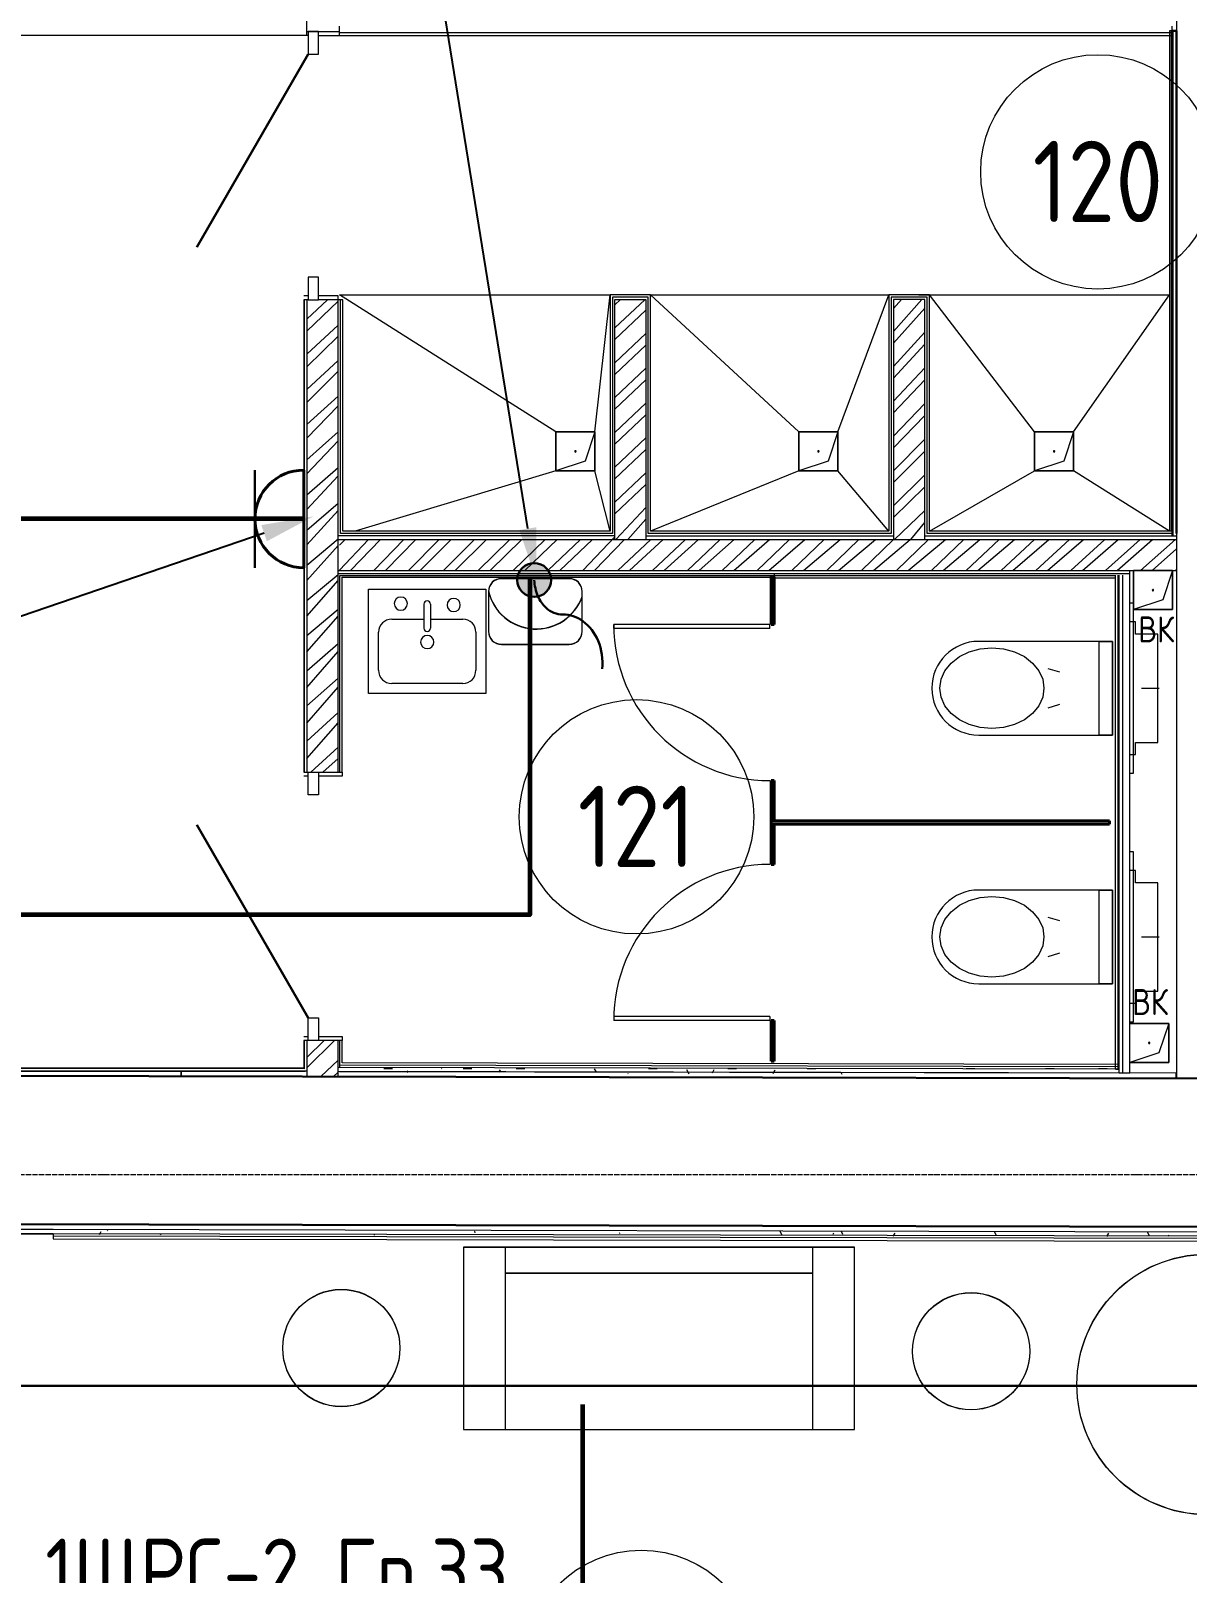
# Model space of a CAD drawing. Header units: millimetres. Extents: x -32 to 417638015, y -35 to 175284279.
# Drawn here: x 416284679 to 416289118, y 175243113 to 175249037 of the extents above; entities that cross this region are included whole.
import ezdxf
from ezdxf import colors
from ezdxf.entities.mleader import LeaderData, LeaderLine
from ezdxf.enums import TextEntityAlignment as Align
from ezdxf.math import Vec2, Vec3

# ---------------------------------------------------------------- set-up
doc = ezdxf.new("R2010")
doc.units = ezdxf.units.MM
doc.linetypes.add('ADSK_Линия сетки', pattern=[25, 20, -2.5, 0, -2.5])
for name, color, linetype, lineweight in [('_ЭМ_гофра', 5, 'Continuous', 60), ('_ЭМ_ТХобщее_слой', 7, 'Continuous', 30), ('Аннотация', 7, 'Continuous', 18), ('Двери', 7, 'Continuous', 9), ('Двери открывание', 7, 'Continuous', 9), ('Обобщенные модели', 7, 'Continuous', 18), ('Оси', 253, 'Continuous', 9), ('Перекрытие', 7, 'Continuous', 18), ('Сантехника', 7, 'Continuous', 18), ('Стены внутренние', 7, 'Continuous', 18), ('Стены несущие', 7, 'Continuous', 30), ('Стены отделка', 7, 'Continuous', 30), ('Стены перегородки', 7, 'Continuous', 30), ('Стены штриховка', 7, 'Continuous', 9), ('ТХ', 5, 'Continuous', 0), ('ШТРИХОВКА', 252, 'Continuous', 15), ('ЭМ_Лоток 1_2', 162, 'Continuous', 30), ('ЭОМ_Кабельный вывод', 1, 'Continuous', 35), ('ЭОМ_Розетки комп', 1, 'Continuous', 30)]:
    doc.layers.add(name, color=color, linetype=linetype, lineweight=lineweight)
doc.layers.add('_ЭМ_Надписи', color=7, linetype='Continuous')
doc.layers.add('ЭОМ_Лотки рабочие', color=5, linetype='Continuous')
doc.layers.add('Линии', color=7, linetype='Continuous', lineweight=9, true_color=0x00a600)
doc.styles.add('GOST Common', font='GOST_Common.ttf', dxfattribs={"width": 0.9, "height": 349.9999999999996})
doc.styles.add('GOST Common_5', font='GOST_Common.ttf', dxfattribs={"width": 0.9, "height": 200})
doc.styles.add('ЭОМ', font='isocpeur.ttf', dxfattribs={"width": 0.85, "height": 250})
doc.linetypes.add('Cable in the tray', pattern='A,5,[130,ltypeshp.shx,S=1,R=0,X=0,Y=0],1.5,[130,ltypeshp.shx,S=1.5,R=90,X=0,Y=-1],1,[130,ltypeshp.shx,S=1,R=0,X=0.5,Y=0],5', length=12.5)
pattern_1 = [(0, (557.2005734382547, 188.9018102923583), (406.4, 101.6), [33.528, -271.272, 33.528, -271.272, -1625.6]), (0, (557.2005734382547, 188.9018102923583), (406.4, 101.6), [-609.6, 33.528, -576.072, 33.528, -271.272, -711.2]), (0, (557.2005734382547, 188.9018102923583), (406.4, 101.6), [-1524, 33.528, -169.672, 33.528, -474.472]), (120, (709.6005734382488, 239.7018102923575), (-291.1881810244989, 301.1527240979959), [33.52799999999996, -271.2719999999997, 33.52799999999996, -271.2719999999997, -1625.599999999999]), (120, (709.6005734382488, 239.7018102923575), (-291.1881810244989, 301.1527240979959), [-609.5999999999995, 33.52799999999996, -576.0719999999994, 33.52799999999996, -271.2719999999997, -711.1999999999995]), (120, (709.6005734382488, 239.7018102923575), (-291.1881810244989, 301.1527240979959), [-1523.999999999999, 33.52799999999996, -169.6719999999999, 33.52799999999996, -474.4719999999997]), (240, (760.4005734382372, 442.9018102923583), (-115.2118189755009, -402.7527240979958), [33.528, -271.272, 33.528, -271.272, -1625.6]), (240, (760.4005734382372, 442.9018102923583), (-115.2118189755009, -402.7527240979958), [-609.6, 33.528, -576.072, 33.528, -271.272, -711.2]), (240, (760.4005734382372, 442.9018102923583), (-115.2118189755009, -402.7527240979958), [-1524, 33.528, -169.672, 33.528, -474.472])]

# ---------------------------------------------------------------- blocks, each defined once
blk = doc.blocks.new('ТХ 1 этаж.')
at = {"layer": 'ТХ', "color": 252, "true_color": 0x939598}
for p, q in [((29159.2843605224, 10599.2617628398), (29159.2843605224, 11299.2617628398)), ((30339.2843605224, 10599.2617628398), (30339.2843605224, 11299.2617628398)), ((30339.2843605224, 11199.2617628398), (29159.2843605224, 11199.2617628398))]:
    blk.add_line(p, q, dxfattribs=at)
blk.add_lwpolyline([(29144.55734059808, 13614.61346490047), (29404.35260484216, 13614.61346490047, 0.414213562373095), (29454.35260484216, 13664.61346490047), (29454.35260484216, 13817.47337085864, 0.414213562373095), (29404.35260484216, 13867.47337082884), (29144.55734059808, 13867.47337082884, 0.414213562373095), (29094.55734059808, 13817.47337082884), (29094.55734059808, 13664.61346490047, 0.414213562373095)], format="xyb", close=True, dxfattribs=at)
blk.add_lwpolyline([(30499.2843605224, 11299.2617628398), (28999.2843605224, 11299.2617628398), (28999.2843605224, 10599.2617628398), (30499.2843605224, 10599.2617628398)], close=True, dxfattribs=at)
for centre, radius in [((31853.49351266486, 10772.21904400102), 500), ((28529.57518970265, 10912.01350207883), 225), ((30947.40263072142, 10899.90038388845), 225)]:
    blk.add_circle(centre, radius, dxfattribs=at)
blk.add_arc((29277.62183777092, 13861.27735979221), 187.6203580277616, 192.6521869708646, 340.3832653620196, dxfattribs=at)
blk = doc.blocks.new('1 этаж')
at = {"layer": 'Стены внутренние', "lineweight": 9}
h = blk.add_hatch(dxfattribs=at)
h.set_pattern_fill('FP_12', color=8, style=0, pattern_type=2)
h.set_pattern_definition(pattern_1)
h.paths.add_polyline_path([(24659.83290872868, 13523.46119077766), (24659.86342098197, 13538.46115974083), (21665.79438676944, 13544.55174844918), (21665.76387356609, 13529.55177948636), (24644.70057343828, 13523.49197324438)])
h = blk.add_hatch(dxfattribs=at)
h.set_pattern_fill('FP_12', color=8, style=0, pattern_type=2)
h.set_pattern_definition(pattern_1)
h.paths.add_polyline_path([(20566.89424270976, 12906.78578933648), (20566.91255063267, 12906.78578933802), (20566.91255063267, 12921.78575830131), (19066.94616735957, 12924.83707878048), (19066.94616735957, 12909.83710981564), (20209.61010222751, 12907.51262035882)])
h = blk.add_hatch(dxfattribs=at)
h.set_pattern_fill('FP_12', color=8, style=0, pattern_type=2)
h.set_pattern_definition(pattern_1)
h.paths.add_polyline_path([(29407.19086006397, 12888.80273730306), (29407.22137326872, 12903.80270626779), (23576.44482583407, 12915.66377606474), (20566.93061039184, 12915.66377606474), (20566.91255063267, 12906.78578933802), (28654.29790647098, 12890.33428559669)])
h.paths.add_polyline_path([(20566.93061039184, 12915.66377606474), (23575.44482790958, 12915.66581027838), (20566.94306419764, 12921.78575830131)])
at = {"layer": 'Стены штриховка'}
h = blk.add_hatch(dxfattribs=at)
h.set_pattern_fill('ANSI32', color=8, scale=10)
h.set_pattern_definition([(45, (-31496.66335460375, 188.9018102923583), (-67.35192090801866, 67.35192090801866), []), (45, (-31451.76205460375, 188.9018102923583), (-67.35192090801866, 67.35192090801866), [])])
h.paths.add_polyline_path([(22842.70057343825, 16494.40627970012), (22722.70057343828, 16494.40627970012), (22722.70057343828, 15572.85273153363), (22842.70057343825, 15572.85273153363)])
h.paths.add_polyline_path([(23912.70057343825, 16494.40627970012), (23792.70057343831, 16494.40627970012), (23792.70057343831, 15572.85273153363), (23832.70057343828, 15572.85273153363), (23912.70057343825, 15572.85273153363)])
h.paths.add_polyline_path([(21660.90593338432, 16493.35273153364), (21540.90593338432, 16493.35273153365), (21540.90593338432, 14678.35273153365), (21585.90593338429, 14678.35273153364), (21660.90593338432, 14678.35273153365), (21660.90593338432, 15435.85273153364)])
h.paths.add_polyline_path([(21660.90593338432, 13648.35273153364), (21540.90593338432, 13648.35273153364), (21540.90593338432, 13509.805726358), (21660.90593338432, 13509.56162021467)])
h.paths.add_polyline_path([(24879.70057343823, 15572.85273153363), (23832.70057343828, 15572.85273153363), (22782.70057343825, 15572.85273153363), (21665.90593338432, 15572.85273153363), (21665.90593338432, 15452.85273153366), (24879.70057343823, 15452.85273153359)])
h.paths.add_polyline_path([(28207.20057343828, 15572.85273153363), (27089.70057343825, 15572.85273153363), (26039.70057343825, 15572.85273153363), (24999.70057343825, 15572.85273153363), (24999.70057343825, 15452.85273153359), (28207.20057343831, 15452.85273153366)])
h.paths.add_polyline_path([(26119.70057343823, 16494.40627970012), (25999.70057343825, 16494.40627970012), (25999.70057343825, 15572.85273153363), (26039.70057343825, 15572.85273153363), (26119.70057343823, 15572.85273153363)])
h.paths.add_polyline_path([(27169.70057343825, 16494.40627970012), (27049.70057343825, 16494.40627970012), (27049.70057343825, 15572.85273153363), (27089.70057343825, 15572.85273153363), (27169.70057343825, 15572.85273153363)])
h.paths.add_polyline_path([(28207.20057343828, 15572.85273153363), (28207.20057343831, 15448.85273153366), (28207.20057343828, 14824.2565827745), (28327.20057343825, 14824.2565827745), (28327.20057343825, 16493.35273153357), (28326.30227496097, 16512.40627970025), (28282.20057343828, 16512.40627970025), (28207.20057343828, 16512.40627970024)])
h.paths.add_polyline_path([(28207.20057343828, 13496.24503073376), (28327.20057343825, 13496.00092459043), (28327.20057343825, 13794.25658277453), (28282.20057343828, 13794.25658277453), (28207.20057343828, 13794.25658277456)])
at = {"layer": 'Двери', "color": 8}
for p, q in [((21585.90593338429, 17523.35273153361), (21545.90593338429, 17523.35273153361)), ((21545.90593338429, 17523.35273153361), (21545.90593338428, 17436.35273153361)), ((21585.90593338428, 17436.35273153361), (21585.90593338429, 17523.35273153361)), ((21545.90593338428, 17436.35273153361), (21585.90593338428, 17436.35273153361)), ((21585.90593338427, 16580.35273153361), (21545.90593338428, 16580.35273153361)), ((21545.90593338428, 16580.35273153361), (21545.90593338428, 16493.35273153361)), ((21585.90593338427, 16493.35273153361), (21585.90593338427, 16580.35273153361)), ((21545.90593338428, 16493.35273153361), (21585.90593338427, 16493.35273153361)), ((22718.70996472607, 15230.35273153325), (22718.70996472609, 15246.35273153325)), ((23318.70996472609, 15246.352731533), (22718.70996472609, 15246.35273153325)), ((23318.70996472607, 15230.352731533), (22718.70996472607, 15230.35273153325)), ((23318.70996472607, 15230.352731533), (23318.70996472609, 15246.352731533)), ((21545.90593338428, 14591.35273153364), (21545.90593338429, 14678.35273153364)), ((21545.90593338429, 14678.35273153364), (21585.90593338428, 14678.35273153364)), ((21585.90593338428, 14678.35273153364), (21585.90593338428, 14591.35273153364)), ((21585.90593338428, 14591.35273153364), (21545.90593338428, 14591.35273153364)), ((21545.90593338428, 13648.35273153364), (21545.90593338428, 13735.35273153364)), ((21545.90593338428, 13735.35273153364), (21585.90593338428, 13735.35273153364)), ((21585.90593338428, 13735.35273153364), (21585.90593338428, 13648.35273153364)), ((22718.70057343789, 13740.35273153325), (22718.70057343788, 13724.35273153325)), ((23318.70057343789, 13740.352731533), (22718.70057343789, 13740.35273153325)), ((23318.70057343788, 13724.352731533), (22718.70057343788, 13724.35273153325)), ((23318.70057343789, 13740.352731533), (23318.70057343788, 13724.352731533)), ((21585.90593338428, 13648.35273153364), (21545.90593338428, 13648.35273153364))]:
    blk.add_line(p, q, dxfattribs=at)
at = {"layer": 'Двери', "color": 8, "lineweight": 30}
for p, q in [((21545.90593338428, 17436.35273153361), (21117.90593338428, 16695.03498589413)), ((21545.90593338428, 13735.35273153364), (21117.90593338428, 14476.67047717312))]:
    blk.add_line(p, q, dxfattribs=at)
at = {"layer": 'Двери открывание', "color": 8}
for centre, radius, start, end in [((23318.70996472609, 15246.352731533), 599.9999999999994, 180, 270), ((23318.70057343788, 13724.352731533), 600.0000000000005, 90, 180)]:
    blk.add_arc(centre, radius, start, end, dxfattribs=at)
at = {"layer": 'Линии', "color": 8}
for centre in [(24577.68739970727, 16984.27709422156), (22806.44961397862, 14507.2382456176), (22824.7379665575, 11240.34183783201)]:
    blk.add_circle(centre, 450.0000000000006, dxfattribs=at)
at = {"layer": 'Обобщенные модели', "color": 8}
for p, q in [((22496.85443124681, 15835.85273153363), (22496.85443124681, 15985.85273153363)), ((22496.85443124681, 15985.85273153363), (22646.85443124681, 15985.85273153363)), ((22646.85443124681, 15985.85273153363), (22496.85443124681, 15985.85273153363)), ((22496.85443124681, 15985.85273153363), (22496.85443124681, 15835.85273153363)), ((22646.85443124681, 15985.85273153363), (22609.35443124682, 15873.35273153363)), ((22646.85443124681, 15985.85273153363), (22646.85443124681, 15835.85273153363)), ((22646.85443124681, 15835.85273153363), (22646.85443124681, 15985.85273153363)), ((23429.70057343825, 15835.85273153363), (23429.70057343825, 15985.85273153363)), ((23429.70057343825, 15985.85273153363), (23579.70057343825, 15985.85273153363)), ((23579.70057343825, 15985.85273153363), (23429.70057343825, 15985.85273153363)), ((23429.70057343825, 15985.85273153363), (23429.70057343825, 15835.85273153363)), ((23579.70057343825, 15985.85273153363), (23542.20057343826, 15873.35273153363)), ((23579.70057343825, 15985.85273153363), (23579.70057343825, 15835.85273153363)), ((23579.70057343825, 15835.85273153363), (23579.70057343825, 15985.85273153363)), ((24334.47750234255, 15835.85273153362), (24334.47750234255, 15985.85273153362)), ((24334.47750234255, 15985.85273153362), (24484.47750234255, 15985.85273153362)), ((24484.47750234255, 15985.85273153362), (24334.47750234255, 15985.85273153362)), ((24334.47750234255, 15985.85273153362), (24334.47750234255, 15835.85273153362)), ((24484.47750234255, 15985.85273153362), (24446.97750234255, 15873.35273153362)), ((24484.47750234255, 15985.85273153362), (24484.47750234255, 15835.85273153362)), ((24484.47750234255, 15835.85273153362), (24484.47750234255, 15985.85273153362)), ((22609.35443124682, 15873.35273153363), (22496.85443124681, 15835.85273153363)), ((22646.85443124681, 15835.85273153363), (22496.85443124681, 15835.85273153363)), ((22496.85443124681, 15835.85273153363), (22646.85443124681, 15835.85273153363)), ((23542.20057343826, 15873.35273153363), (23429.70057343825, 15835.85273153363)), ((23579.70057343825, 15835.85273153363), (23429.70057343825, 15835.85273153363)), ((23429.70057343825, 15835.85273153363), (23579.70057343825, 15835.85273153363)), ((24446.97750234255, 15873.35273153362), (24334.47750234255, 15835.85273153362)), ((24484.47750234255, 15835.85273153362), (24334.47750234255, 15835.85273153362)), ((24334.47750234255, 15835.85273153362), (24484.47750234255, 15835.85273153362)), ((24714.12021345744, 15302.85273153359), (24714.12021345744, 15452.85273153359)), ((24714.12021345744, 15452.85273153359), (24864.12021345744, 15452.85273153359)), ((24864.12021345744, 15452.85273153359), (24714.12021345744, 15452.85273153359)), ((24714.12021345744, 15452.85273153359), (24714.12021345744, 15302.85273153359)), ((24864.12021345744, 15452.85273153359), (24826.62021345745, 15340.35273153359)), ((24864.12021345744, 15452.85273153359), (24864.12021345744, 15302.85273153359)), ((24864.12021345744, 15302.85273153359), (24864.12021345744, 15452.85273153359)), ((24826.62021345745, 15340.35273153359), (24714.12021345744, 15302.85273153359)), ((24864.12021345744, 15302.85273153359), (24714.12021345744, 15302.85273153359)), ((24714.12021345744, 15302.85273153359), (24864.12021345744, 15302.85273153359)), ((24699.70057343825, 13713.90181029185), (24849.70057343825, 13713.90181029185)), ((24849.70057343825, 13713.90181029185), (24699.70057343825, 13713.90181029185)), ((24849.70057343825, 13713.90181029185), (24812.20057343826, 13601.40181029185)), ((24849.70057343825, 13713.90181029185), (24849.70057343825, 13563.90181029185)), ((24849.70057343825, 13563.90181029185), (24849.70057343825, 13713.90181029185)), ((24812.20057343826, 13601.40181029185), (24699.70057343825, 13563.90181029185)), ((24849.70057343825, 13563.90181029185), (24699.70057343825, 13563.90181029185)), ((24699.70057343825, 13563.90181029185), (24849.70057343825, 13563.90181029185))]:
    blk.add_line(p, q, dxfattribs=at)
at = {"layer": 'Обобщенные модели', "color": 8, "lineweight": 40}
for p, q in [((23322.70996472609, 15246.35273153302), (23334.70996472608, 15246.35273153302)), ((23322.70996472583, 14646.35273153302), (23322.70996472577, 14491.352731533)), ((23334.70996472583, 14646.35273153301), (23322.70996472583, 14646.35273153302)), ((23334.70996472577, 14491.352731533), (23334.70996472583, 14646.35273153301)), ((23322.70057343819, 14479.35273153297), (23322.70057343813, 14324.35273153302)), ((23334.70057343819, 14479.35273153296), (23322.70057343819, 14479.35273153297)), ((23322.70996472577, 14491.352731533), (23334.70996472577, 14491.352731533)), ((24622.70996472575, 14491.352731533), (23322.70996472577, 14491.352731533)), ((23322.70996472577, 14491.352731533), (23322.70996472577, 14479.352731533)), ((23322.70996472577, 14479.352731533), (24622.70996472575, 14479.352731533)), ((23334.70057343812, 14324.35273153302), (23334.70057343819, 14479.35273153296)), ((24622.70996472575, 14479.352731533), (24622.70996472575, 14491.352731533)), ((23322.70057343813, 14324.35273153302), (23334.70057343812, 14324.35273153302)), ((23322.70057343788, 13724.35273153302), (23322.70057343782, 13569.352731533)), ((23334.70057343788, 13724.35273153301), (23322.70057343788, 13724.35273153302)), ((23334.70057343782, 13569.352731533), (23334.70057343788, 13724.35273153301)), ((23322.70057343782, 13569.352731533), (23334.70057343782, 13569.352731533))]:
    blk.add_line(p, q, dxfattribs=at)
blk.add_lwpolyline([(23334.70996472608, 15246.35273153302), (23334.70996472614, 15427.85273153365), (23322.70996472614, 15427.85273153365), (23322.70996472609, 15246.35273153302)], dxfattribs=at)
at = {"layer": 'Обобщенные модели', "color": 8}
for centre, radius, start, end in [((22571.85443124681, 15910.85273153363), 2.500000000000002, 0, 180), ((22571.85443124681, 15910.85273153363), 2.499999999999998, 120.0000000000103, 180), ((22571.85443124681, 15910.85273153363), 2.500000000000002, 180, 0), ((22571.85443124681, 15910.85273153363), 2.499999999999999, 239.9999999999897, 344.9999999999786), ((22571.85443124681, 15910.85273153363), 2.500000000000002, 15.00000000002143, 90), ((23504.70057343825, 15910.85273153363), 2.500000000000002, 0, 180), ((23504.70057343825, 15910.85273153363), 2.499999999999998, 120.0000000000103, 180), ((23504.70057343825, 15910.85273153363), 2.500000000000002, 180, 0), ((23504.70057343825, 15910.85273153363), 2.499999999999999, 239.9999999999897, 344.9999999999786), ((23504.70057343825, 15910.85273153363), 2.500000000000002, 15.00000000002143, 90), ((24409.47750234255, 15910.85273153362), 2.500000000000002, 0, 180), ((24409.47750234255, 15910.85273153362), 2.499999999999998, 120.0000000000103, 180), ((24409.47750234255, 15910.85273153362), 2.500000000000002, 180, 0), ((24409.47750234255, 15910.85273153362), 2.499999999999999, 239.9999999999897, 344.9999999999786), ((24409.47750234255, 15910.85273153362), 2.500000000000002, 15.00000000002143, 90), ((24789.12021345744, 15377.85273153359), 2.500000000000002, 0, 180), ((24789.12021345744, 15377.85273153359), 2.499999999999998, 120.0000000000103, 180), ((24789.12021345744, 15377.85273153359), 2.500000000000002, 180, 0), ((24789.12021345744, 15377.85273153359), 2.499999999999999, 239.9999999999897, 344.9999999999786), ((24789.12021345744, 15377.85273153359), 2.500000000000002, 15.00000000002143, 90), ((24774.70057343825, 13638.90181029185), 2.500000000000002, 0, 180), ((24774.70057343825, 13638.90181029185), 2.499999999999998, 120.0000000000103, 180), ((24774.70057343825, 13638.90181029185), 2.500000000000002, 180, 0), ((24774.70057343825, 13638.90181029185), 2.499999999999999, 239.9999999999897, 344.9999999999786), ((24774.70057343825, 13638.90181029185), 2.500000000000002, 15.00000000002143, 90)]:
    blk.add_arc(centre, radius, start, end, dxfattribs=at)
at = {"layer": 'Оси', "color": 8, "linetype": 'ADSK_Линия сетки'}
blk.add_line((-9557.527964694405, 13133.90181029196), (56672.20057343819, 13133.90181029175), dxfattribs=at)
at = {"layer": 'Перекрытие', "color": 8}
for p, q in [((21545.90593338426, 17508.35273153361), (16897.90934861492, 17508.35273153356)), ((21585.90593338426, 17508.35273153361), (21669.90593338432, 17508.35273153361)), ((21545.90593338426, 16508.35273153361), (21528.90593338432, 16508.35273153361)), ((21660.90593338429, 16508.35273153361), (21585.90593338426, 16508.35273153361)), ((21660.90593338429, 16493.35273153364), (21660.90593338429, 16508.35273153361)), ((22496.85443124681, 15985.85273153363), (21665.90593338429, 16512.40627970015)), ((21665.90593338429, 16512.40627970015), (22704.70057343825, 16512.40627970015)), ((22646.85443124681, 15985.85273153363), (22704.70057343825, 16512.40627970015)), ((23429.70057343825, 15985.85273153363), (22860.70057343828, 16512.40627970015)), ((22860.70057343828, 16512.40627970015), (23774.70057343825, 16512.40627970015)), ((23579.70057343825, 15985.85273153363), (23774.70057343825, 16512.40627970015)), ((23890.70057343823, 16512.40627970015), (24852.70057343825, 16512.40627970015)), ((24334.47750234255, 15985.85273153362), (23930.70057343823, 16512.40627970015)), ((24484.47750234255, 15985.85273153362), (24852.70057343825, 16512.40627970015)), ((22496.85443124681, 15835.85273153362), (21725.73422523035, 15603.85273153361)), ((22704.70057343825, 15603.85273153361), (22646.85443124681, 15835.85273153362)), ((23429.70057343825, 15835.85273153362), (22860.70057343831, 15603.85273153361)), ((23774.73180228792, 15603.85273153361), (23579.70057343825, 15835.85273153362)), ((23930.70057343823, 15603.85273153361), (24334.47750234255, 15835.85273153362)), ((24852.70057343825, 15603.85273153361), (24484.47750234255, 15835.85273153362)), ((21545.90593338426, 14663.35273153364), (21528.90593338432, 14663.35273153364)), ((21675.90593338432, 14663.35273153364), (21585.90593338426, 14663.35273153364)), ((21675.90593338432, 14678.35273153365), (21675.90593338432, 14663.35273153364)), ((21528.90593338432, 13663.35273153364), (21545.90593338426, 13663.35273153364)), ((21585.90593338426, 13663.35273153364), (21675.90593338429, 13663.35273153364)), ((21675.90593338429, 13663.35273153364), (21675.90593338429, 13648.35273153364))]:
    blk.add_line(p, q, dxfattribs=at)
at = {"layer": 'Сантехника', "color": 8}
for p, q in [((21777.97667636256, 14980.95385188219), (21777.97667636256, 15380.95385188219)), ((21777.97667636256, 15380.95385188219), (22227.97667636256, 15380.95385188219)), ((21777.97667636256, 14980.9538518822), (21777.97667636256, 15380.95385188219)), ((21777.97667636256, 15380.95385188219), (22227.97667636256, 15380.95385188219)), ((22227.97667636256, 15380.95385188219), (22227.97667636256, 14980.95385188219)), ((22227.97667636256, 15380.95385188219), (22227.97667636256, 14980.9538518822)), ((21990.27667636256, 15323.80385188218), (21990.27667636256, 15231.75385188219)), ((22015.67667636256, 15323.80385188218), (22015.67667636256, 15231.75385188219)), ((24699.70057343827, 15328.66089811146), (24713.20057343825, 15328.66089811146)), ((24713.20057343825, 15328.66089811146), (24713.20057343825, 14673.66089811145)), ((21866.87667636257, 15266.65385188219), (21990.27667636256, 15266.65385188218)), ((22015.67667636256, 15266.65385188218), (22139.07667636257, 15266.65385188218)), ((24722.20057343823, 15256.16089811147), (24699.70057343827, 15256.16089811147)), ((24722.20057343823, 15209.16089811147), (24722.20057343823, 15256.16089811147)), ((21816.07667636256, 15069.85385188219), (21816.07667636256, 15215.85385188218)), ((22189.87667636256, 15215.85385188219), (22189.87667636256, 15069.85385188219)), ((24633.20057343825, 15181.16100088864), (24120.12380305139, 15181.16100088864)), ((24583.20057343825, 14821.16079522982), (24583.20057343824, 15181.16100099312)), ((24583.20057343824, 15181.16100099312), (24633.20057343824, 15181.16100099312)), ((24633.20057343825, 14821.1607953343), (24633.20057343825, 15181.16100088864)), ((24633.20057343824, 15181.16100099312), (24633.20057343825, 14821.16079522982)), ((24807.20057343825, 15209.16089811147), (24722.20057343823, 15209.16089811147)), ((24807.20057343825, 14793.16089821595), (24807.20057343825, 15209.16089811147)), ((24634.20057343827, 15101.16089811148), (24633.20057343827, 15101.16089811148)), ((24633.20057343827, 15081.16089811148), (24634.20057343827, 15081.16089811148)), ((24634.20057343827, 15056.16089811148), (24633.20057343827, 15056.16089811148)), ((24634.20057343824, 15081.16089811147), (24634.20057343824, 15101.16089811147)), ((24634.20057343824, 15081.16089811147), (24634.20057343824, 15101.16089811147)), ((24634.20057343825, 14946.16089811147), (24634.20057343825, 15056.16089811147)), ((24634.20057343825, 15054.28681855737), (24634.20057343825, 15056.16089811147)), ((22139.07667636256, 15019.05385188219), (21866.87667636256, 15019.05385188219)), ((24745.50057343826, 15001.16089811147), (24813.50057343826, 15001.16089811147)), ((22227.97667636256, 14980.95385188219), (21777.97667636256, 14980.95385188219)), ((22227.97667636256, 14980.9538518822), (21777.97667636256, 14980.9538518822)), ((24633.20057343827, 14946.16089811148), (24634.20057343827, 14946.16089811148)), ((24634.20057343825, 14946.16089811147), (24634.20057343825, 14948.03497766557)), ((24634.20057343827, 14921.16089811148), (24633.20057343827, 14921.16089811148)), ((24633.20057343827, 14901.16089811148), (24634.20057343827, 14901.16089811148)), ((24634.20057343825, 14901.16089811147), (24634.20057343825, 14921.16089811147)), ((24634.20057343825, 14901.16089811147), (24634.20057343825, 14921.16089811147)), ((24120.12380305139, 14821.1607953343), (24633.20057343825, 14821.1607953343)), ((24633.20057343825, 14821.16079522982), (24583.20057343825, 14821.16079522982)), ((24722.20057343824, 14793.16089821595), (24807.20057343825, 14793.16089821595)), ((24722.20057343824, 14746.16089821595), (24722.20057343824, 14793.16089821595)), ((24699.70057343827, 14746.16089821595), (24722.20057343824, 14746.16089821595)), ((24713.20057343825, 14673.66089811145), (24699.70057343827, 14673.66089811145)), ((24699.70057343826, 14373.66089811144), (24713.20057343825, 14373.66089811144)), ((24713.20057343825, 14373.66089811144), (24713.20057343825, 13718.66089811143)), ((24722.20057343823, 14301.16089811145), (24699.70057343826, 14301.16089811145)), ((24722.20057343823, 14254.16089811146), (24722.20057343823, 14301.16089811145)), ((24633.20057343825, 14226.16100088862), (24120.12380305139, 14226.16100088862)), ((24583.20057343825, 13866.1607952298), (24583.20057343824, 14226.1610009931)), ((24583.20057343824, 14226.1610009931), (24633.20057343824, 14226.1610009931)), ((24633.20057343825, 13866.16079533428), (24633.20057343825, 14226.16100088862)), ((24633.20057343824, 14226.1610009931), (24633.20057343825, 13866.1607952298)), ((24807.20057343825, 14254.16089811146), (24722.20057343823, 14254.16089811146)), ((24807.20057343825, 13838.16089821593), (24807.20057343825, 14254.16089811146)), ((24634.20057343828, 14146.16089811146), (24633.20057343828, 14146.16089811146)), ((24633.20057343828, 14126.16089811146), (24634.20057343828, 14126.16089811146)), ((24634.20057343828, 14101.16089811146), (24633.20057343828, 14101.16089811146)), ((24634.20057343824, 14126.16089811145), (24634.20057343824, 14146.16089811145)), ((24634.20057343824, 14126.16089811145), (24634.20057343824, 14146.16089811145)), ((24634.20057343825, 13991.16089811145), (24634.20057343825, 14101.16089811145)), ((24634.20057343825, 14099.28681855735), (24634.20057343825, 14101.16089811145)), ((24745.50057343826, 14046.16089811145), (24813.50057343826, 14046.16089811145)), ((24633.20057343828, 13991.16089811146), (24634.20057343828, 13991.16089811146)), ((24634.20057343825, 13991.16089811145), (24634.20057343825, 13993.03497766555)), ((24634.20057343828, 13966.16089811146), (24633.20057343828, 13966.16089811146)), ((24633.20057343828, 13946.16089811146), (24634.20057343828, 13946.16089811146)), ((24634.20057343825, 13946.16089811145), (24634.20057343825, 13966.16089811145)), ((24634.20057343825, 13946.16089811145), (24634.20057343825, 13966.16089811145)), ((24120.12380305139, 13866.16079533428), (24633.20057343825, 13866.16079533428)), ((24633.20057343825, 13866.1607952298), (24583.20057343825, 13866.1607952298)), ((24722.20057343824, 13838.16089821593), (24807.20057343825, 13838.16089821593)), ((24722.20057343824, 13791.16089821593), (24722.20057343824, 13838.16089821593)), ((24699.70057343826, 13791.16089821593), (24722.20057343824, 13791.16089821593)), ((24713.20057343825, 13718.66089811143), (24699.70057343826, 13718.66089811143))]:
    blk.add_line(p, q, dxfattribs=at)
at = {"layer": 'Сантехника', "color": 8, "flags": 128}
for points in [[(23970.70057343825, 15001.16089811147), (23975.71499100188, 15035.6516428747), (23990.50679985776, 15068.41287767469), (24014.33427694464, 15097.80181739957), (24046.0026130665, 15122.34477789401), (24083.92382561474, 15140.81107263634), (24126.19638664699, 15152.27472449965), (24170.70057343825, 15156.16089811147), (24215.20476022951, 15152.27472449965), (24257.47732126176, 15140.81107263634), (24295.39853380999, 15122.34477789401), (24327.06686993185, 15097.80181739957), (24350.89434701873, 15068.41287767469), (24365.68615587461, 15035.6516428747), (24370.70057343825, 15001.16089811147)], [(24430.97710510628, 15062.9003000499), (24395.55787143838, 15072.82159328688), (24386.92813175296, 15076.15649358913)], [(24370.70057343825, 15001.16089811147), (24365.68615587461, 14966.67015334824), (24350.89434701873, 14933.90891854825), (24327.06686993185, 14904.51997882337), (24295.39853381, 14879.97701832893), (24257.47732126176, 14861.51072358659), (24215.20476022951, 14850.04707172329), (24170.70057343825, 14846.16089811147), (24126.19638664699, 14850.04707172329), (24083.92382561474, 14861.51072358659), (24046.0026130665, 14879.97701832892), (24014.33427694464, 14904.51997882336), (23990.50679985776, 14933.90891854825), (23975.71499100188, 14966.67015334824), (23970.70057343825, 15001.16089811147)], [(24386.92813175296, 14926.16530263384), (24428.32865568402, 14938.88543688293), (24430.97710510628, 14939.42149617307)], [(23970.70057343825, 14046.16089811145), (23975.71499100188, 14080.65164287468), (23990.50679985776, 14113.41287767467), (24014.33427694464, 14142.80181739956), (24046.0026130665, 14167.344777894), (24083.92382561474, 14185.81107263633), (24126.19638664699, 14197.27472449963), (24170.70057343825, 14201.16089811145), (24215.20476022951, 14197.27472449963), (24257.47732126176, 14185.81107263633), (24295.39853380999, 14167.344777894), (24327.06686993185, 14142.80181739956), (24350.89434701873, 14113.41287767467), (24365.68615587461, 14080.65164287468), (24370.70057343825, 14046.16089811145)], [(24430.97710510629, 14107.90030004988), (24395.55787143839, 14117.82159328686), (24386.92813175297, 14121.15649358911)], [(24370.70057343825, 14046.16089811145), (24365.68615587461, 14011.67015334822), (24350.89434701873, 13978.90891854823), (24327.06686993185, 13949.51997882335), (24295.39853381, 13924.97701832891), (24257.47732126176, 13906.51072358658), (24215.20476022951, 13895.04707172327), (24170.70057343825, 13891.16089811145), (24126.19638664699, 13895.04707172327), (24083.92382561474, 13906.51072358657), (24046.0026130665, 13924.97701832891), (24014.33427694464, 13949.51997882335), (23990.50679985776, 13978.90891854823), (23975.71499100188, 14011.67015334822), (23970.70057343825, 14046.16089811145)], [(24386.92813175296, 13971.16530263382), (24428.32865568404, 13983.88543688291), (24430.97710510629, 13984.42149617306)]]:
    blk.add_lwpolyline(points, dxfattribs=at)
at = {"layer": 'Сантехника', "color": 8}
for centre, radius, start, end in [((21901.37667636256, 15325.9217830895), 25.40000000000005, 0, 180), ((22104.57667636256, 15320.72505832819), 25.40000000000016, 0, 180), ((21901.37667636256, 15325.9217830895), 25.40000000000008, 180, 0), ((22002.97667636256, 15323.80385188218), 12.69999999999997, 0, 180), ((22104.57667636256, 15320.72505832819), 25.40000000000016, 180, 0), ((21866.87667636257, 15215.85385188218), 50.80000000000856, 90, 180), ((22002.97667636256, 15231.75385188219), 12.69999999999999, 180, 0), ((22139.07667636257, 15215.85385188219), 50.79999999999238, 0, 90), ((22002.97667636256, 15178.60845076855), 25.39999999999974, 0, 180), ((22002.97667636256, 15178.60845076855), 25.39999999999973, 180, 0), ((24120.12380305139, 15001.16089805923), 180.0001028294098, 90, 270), ((21866.87667636256, 15069.85385188219), 50.79999999999814, 180, 270), ((22139.07667636256, 15069.85385188219), 50.79999999999965, 270, 0), ((24120.12380305139, 14046.16089805921), 180.0001028294098, 90, 270)]:
    blk.add_arc(centre, radius, start, end, dxfattribs=at)
at = {"layer": 'Стены несущие', "color": 8}
for p, q in [((24879.70057343823, 17525.85273153362), (24864.70057343825, 17525.85273153362)), ((24864.70057343825, 17525.85273153362), (24864.70057343825, 15585.85273153364)), ((24879.70057343823, 15594.85273153359), (24879.70057343823, 17525.85273153362)), ((33408.41328326461, 13485.66463093998), (16568.15152595061, 13519.92139219254)), ((16568.33942821986, 12949.91983061749), (33407.25378148188, 12915.66581027837))]:
    blk.add_line(p, q, dxfattribs=at)
at = {"layer": 'Стены отделка', "color": 8, "lineweight": 9}
for p, q in [((21664.90593338432, 17543.35273153364), (21664.90593338432, 17508.3527315336)), ((24862.20057343828, 17508.3527315336), (24862.20057343828, 17543.35273153357)), ((21540.90593338432, 17523.35273153357), (21664.90593338432, 17523.35273153358)), ((21669.90593338432, 17508.3527315336), (24862.20057343828, 17508.3527315336)), ((24864.70057343825, 17525.85273153362), (24852.70057343825, 17525.85273153362)), ((24852.70057343825, 17525.85273153362), (24852.70057343825, 15603.85273153361)), ((21545.90593338426, 16493.35273153364), (21528.90593338432, 16493.35273153364)), ((21528.90593338432, 16493.35273153364), (21528.90593338432, 14678.35273153365)), ((21678.90593338432, 16493.35273153364), (21585.90593338426, 16493.35273153364)), ((22860.70057343831, 16512.40627970015), (22704.70057343825, 16512.40627970015)), ((22704.70057343825, 16512.40627970015), (22704.70057343825, 15603.85273153361)), ((22722.70057343828, 16494.40627970012), (22842.70057343825, 16494.40627970012)), ((22722.70057343828, 15572.85273153363), (22722.70057343828, 16494.40627970012)), ((22842.70057343825, 16494.40627970012), (22842.70057343825, 15572.85273153363)), ((22860.70057343831, 15603.85273153361), (22860.70057343831, 16512.40627970015)), ((23930.70057343823, 16512.40627970015), (23774.70057343825, 16512.40627970015)), ((23774.70057343825, 16512.40627970015), (23774.70057343825, 15603.85273153361)), ((23792.70057343831, 16494.40627970012), (23792.70057343831, 15572.85273153363)), ((23912.70057343825, 16494.40627970012), (23792.70057343831, 16494.40627970012)), ((23912.70057343825, 15572.85273153363), (23912.70057343825, 16494.40627970012)), ((23930.70057343823, 15603.85273153361), (23930.70057343823, 16512.40627970015)), ((22722.70057343828, 15585.85273153364), (21660.90593338432, 15585.85273153364)), ((22704.70057343825, 15603.85273153361), (21678.90593338432, 15603.85273153361)), ((22842.70057343825, 15585.85273153364), (23792.70057343828, 15585.85273153365)), ((23774.70057343825, 15603.85273153361), (22860.70057343831, 15603.85273153361)), ((23912.70057343825, 15585.85273153364), (24879.70057343823, 15585.85273153364)), ((24864.70057343825, 15603.85273153361), (23930.70057343823, 15603.85273153361)), ((24699.70057343825, 15439.85273153364), (21660.90593338432, 15439.85273153364)), ((21675.90593338429, 14678.35273153365), (21675.90593338429, 15427.85273153365)), ((21675.90593338426, 15427.85273153364), (23334.70057343831, 15427.85273153365)), ((23334.70057343828, 15439.85273153364), (23334.70057343828, 15424.8527315336)), ((23334.70057343828, 15424.8527315336), (24644.70057343823, 15424.8527315336)), ((24644.70057343823, 13538.46149100979), (24644.70057343823, 15435.85273153364)), ((24659.70057343828, 13523.38009126203), (24659.70057343828, 15435.85273153364)), ((24699.70057343825, 13523.38009126203), (24699.70057343825, 15452.85273153359)), ((21528.90593338432, 14678.35273153365), (21545.90593338426, 14678.35273153364)), ((21585.90593338426, 14678.3527315336), (21675.90593338429, 14678.35273153365)), ((21545.90593338426, 13648.35273153364), (21528.90593338432, 13648.35273153364)), ((21528.90593338432, 13648.35273153364), (21528.90593338432, 13541.83454413905)), ((21675.90593338429, 13648.35273153364), (21585.90593338426, 13648.35273153364)), ((21675.90593338429, 13562.53121660278), (21675.90593338429, 13648.35273153364)), ((21058.64933941394, 13530.78671163702), (16885.90934861492, 13528.15021993108)), ((16885.90934861492, 13508.15021593886), (21058.66197615233, 13510.78671562919)), ((16891.90714003332, 13531.54140850703), (21534.90372480266, 13529.83233555722)), ((21528.90593338432, 13541.83454413905), (16891.91155719658, 13543.54140769403)), ((21058.66197615233, 13510.78671562919), (21058.64933941394, 13530.78671163702)), ((21058.70266042539, 13530.78667424889), (21058.66197615233, 13510.78671562919)), ((21540.90593338432, 13529.80576773836), (21058.70266042539, 13530.78667424889)), ((24878.69475678913, 13523.01597809719), (21660.90593338432, 13529.56166159503)), ((21665.76387356606, 13529.55177948441), (24659.83290777722, 13523.46119077764)), ((24659.90003682778, 13556.46112250012), (21675.90593338426, 13562.53121660278)), ((24644.70057343823, 13538.46149100979), (24659.70057343828, 13538.46149100979)), ((24659.70057343828, 13523.38009126203), (24699.70057343825, 13523.38009126203)), ((24659.83290777722, 13523.46119077764), (24659.90003682778, 13556.46112250012)), ((24878.65407251607, 13503.01601947748), (24878.69475678913, 13523.01597809719)), ((20566.94306383742, 12921.78575830199), (19066.94616735954, 12924.83707878046)), ((20566.94306383742, 12921.78575830199), (20566.94306383742, 12921.7857583013)), ((30907.21826974658, 12900.75138578934), (20566.94306383742, 12921.7857583013)), ((19066.91158572742, 12907.8371139537), (20566.90848220536, 12904.78579347524)), ((20566.90848220536, 12904.78579347524), (20566.87186635961, 12886.78583071682)), ((20566.87186635961, 12886.78583071682), (29407.15017579088, 12868.80277868333))]:
    blk.add_line(p, q, dxfattribs=at)
at = {"layer": 'Стены перегородки', "color": 8, "lineweight": 18}
for p, q in [((24879.70057343823, 17563.35273153357), (24879.70057343823, 13503.0138906666)), ((24879.70057343823, 13503.0138906666), (24999.70057343825, 13503.0138906666))]:
    blk.add_line(p, q, dxfattribs=at)
at = {"layer": 'Стены штриховка', "color": 8}
for p, q in [((21540.90593338432, 17508.35273153361), (21540.90593338432, 17563.35273153363)), ((21664.90593338432, 17519.35273153358), (24862.20057343828, 17519.35273153365)), ((24858.70057343828, 17525.85273153362), (24858.70057343828, 15603.85273153361)), ((21530.90593338429, 16493.35273153364), (21530.90593338429, 14678.35273153365)), ((21540.90593338432, 16493.35273153364), (21540.90593338432, 14678.35273153365)), ((21660.90593338432, 15435.85273153364), (21660.90593338432, 16493.35273153364)), ((21669.90593338432, 15594.85273153359), (21669.90593338432, 16493.35273153364)), ((21678.90593338432, 15603.85273153361), (21678.90593338432, 16493.35273153364)), ((22851.70057343831, 16503.40627970014), (22713.70057343825, 16503.40627970014)), ((22713.70057343825, 16503.40627970014), (22713.70057343825, 15594.85273153366)), ((22851.70057343828, 15594.85273153366), (22851.70057343828, 16503.40627970014)), ((23921.70057343828, 16503.40627970014), (23783.70057343828, 16503.40627970014)), ((23783.70057343828, 16503.40627970014), (23783.70057343828, 15594.85273153359)), ((23921.7005734382, 15594.85273153366), (23921.70057343828, 16503.40627970014)), ((22713.70057343825, 15594.85273153366), (21669.90593338432, 15594.85273153359)), ((23783.70057343828, 15594.85273153359), (22851.70057343828, 15594.85273153359)), ((24864.70057343825, 15594.85273153367), (23921.7005734382, 15594.85273153374)), ((21660.90593338432, 15572.85273153363), (22782.70057343825, 15572.85273153363)), ((22782.70057343825, 15572.85273153363), (23832.70057343828, 15572.85273153363)), ((23832.70057343828, 15572.85273153363), (24879.70057343823, 15572.85273153363)), ((21660.90593338432, 15452.85273153366), (24879.70057343823, 15452.85273153359)), ((21660.90593338432, 14678.35273153365), (21660.90593338432, 15435.85273153364)), ((21666.90593338432, 14678.35273153365), (21666.90593338426, 15433.85273153368)), ((21666.90593338426, 15433.85273153368), (23334.70057343831, 15433.85273153361)), ((23334.70057343828, 15433.85273153361), (24644.70057343823, 15433.85273153361)), ((24653.70057343825, 15435.85273153358), (24653.70057343825, 13538.46149100979)), ((24672.70057343831, 15435.85273153364), (24672.70057343831, 13523.38009126203)), ((21530.90593338429, 13648.35273153364), (21530.90593338429, 13539.83380780959)), ((21540.90593338432, 13648.35273153364), (21540.90593338432, 13509.805726358)), ((21660.90593338432, 13509.56162021467), (21660.90593338432, 13648.35273153364)), ((21666.90593338426, 13544.5494873212), (21666.90593338432, 13648.35273153364)), ((21530.90593338429, 13539.83380780959), (16891.91082100273, 13541.54140782955)), ((24659.86342098197, 13538.4611597424), (21660.90593338432, 13544.56169262837)), ((24659.88172890485, 13547.46114112126), (21666.90593338426, 13553.54950594236)), ((19066.91565415473, 12909.8371098157), (20566.91255063264, 12906.7857893373)), ((20566.89424270974, 12897.78580795761), (29407.17255214104, 12879.80275592419)), ((20566.91255063264, 12906.78578933647), (20566.90848220536, 12904.78579347524)), ((20566.91255063264, 12906.78578933647), (20566.91255063264, 12906.7857893373)), ((20566.91255063264, 12906.78578933647), (29407.19086006394, 12888.80273730305))]:
    blk.add_line(p, q, dxfattribs=at)
at = {"layer": 'ЭОМ_Лотки рабочие'}
blk.add_blockref('ТХ 1 этаж.', (-6856.491728035588, 1554.379405807718), dxfattribs=at)
at = {"layer": 'Аннотация', "color": 8, "style": 'GOST Common_5', "width": 0.9}
for p in [(24732.65871291718, 15177.16506697434), (24709.06656178122, 13746.28466217928)]:
    blk.add_text('ВК', height=100, dxfattribs=at).set_placement(p)
at = {"layer": 'Аннотация', "color": 8, "lineweight": 9, "char_height": 312.5000000000001, "width": 520.2111192702771, "attachment_point": 5, "line_spacing_factor": 1.022765581104984, "style": 'GOST Common'}
for s, insert in [('120', (24577.68739970727, 16947.32897396293)), ('121', (22806.44961397862, 14470.29012535885))]:
    blk.add_mtext(s, dxfattribs=dict(at, insert=insert))
blk = doc.blocks.new('_ЭМ_ТХ2_1этаж')
at = {"layer": 'ТХ', "color": 252, "true_color": 0x939598}
for p, q in [((140307.1752400456, -58594.24950612138), (140307.1752400456, -57894.24950612138)), ((141487.1752400456, -58594.24950612138), (141487.1752400456, -57894.24950612138)), ((141487.1752400456, -57994.24950612138), (140307.1752400456, -57994.24950612138))]:
    blk.add_line(p, q, dxfattribs=at)
blk.add_lwpolyline([(140292.4482201213, -55578.89780406072), (140552.2434843654, -55578.89780406072, 0.414213562373095), (140602.2434843654, -55528.89780406072), (140602.2434843654, -55376.03789810254, 0.414213562373095), (140552.2434843654, -55326.03789813234), (140292.4482201213, -55326.03789813234, 0.414213562373095), (140242.4482201213, -55376.03789813234), (140242.4482201213, -55528.89780406072, 0.414213562373095)], format="xyb", close=True, dxfattribs=at)
blk.add_lwpolyline([(141647.1752400456, -57894.24950612138), (140147.1752400456, -57894.24950612138), (140147.1752400456, -58594.24950612138), (141647.1752400456, -58594.24950612138)], close=True, dxfattribs=at)
for centre, radius in [((143001.3843921881, -58421.29222496017), 500), ((139677.4660692259, -58281.49776688233), 225), ((142095.2935102447, -58293.61088507273), 225)]:
    blk.add_circle(centre, radius, dxfattribs=at)
blk.add_arc((140425.5127172942, -55332.23390916898), 187.6203580277616, 192.6521869704578, 340.3832653634776, dxfattribs=at)
blk = doc.blocks.new('*U787')
at = {"lineweight": -2}
h = blk.add_hatch(color=0, dxfattribs=at)
h.dxf.hatch_style = 1
edge = h.paths.add_edge_path()
edge.add_arc((0, 0), 65.00000000000001, 0, 360)
at = {"color": 0, "lineweight": -2}
blk.add_lwpolyline([(0, 0, -0.08936249028699324), (-14.42796171492019, -62.47639859138678, -0.1054592248489479), (-45.88930310928809, -106.9817884631333, -0.1873399643475958), (-110.0010534555065, -132.2118707605954, 0.1592570552632497), (-186.2001171793137, -157.4967354165775, 0.1381598355351745), (-245.2258721505025, -233.5569093517021, 0.1214254163346998), (-260.8476503597701, -341.5106497320295)], format="xyb", dxfattribs=at)
blk.add_circle((0, 0), 65.00000000000001, dxfattribs=at)
at = {"color": 7, "style": 'GOST Common', "width": 0.9}
blk.add_attdef('ОБОРУДОВАНИЕ', (25.45192302420901, 114.7032888709673), '', height=250, dxfattribs=at)
blk = doc.blocks.new('*U754')
at = {"color": 0, "lineweight": 40}
for p, q in [((250.0000000000001, -1.416384724411995e-13), (-250.0000000000001, 1.416384724411995e-13)), ((-1.416384724411995e-13, -250.0000000000001), (-2.832769448823991e-13, -500.0000000000001))]:
    blk.add_line(p, q, dxfattribs=at)
at = {"color": 0}
for p, q in [((0, 0), (-1.416384724411995e-13, -250.0000000000001)), ((249.9999999999999, -250.0000000000002), (-250.0000000000002, -250.0000000002618))]:
    blk.add_line(p, q, dxfattribs=at)
at = {"color": 0, "lineweight": 40}
blk.add_arc((0, 0), 250.0000000000001, 179.9999999999999, 359.9999999999999, dxfattribs=at)
at = {"color": 7, "style": 'GOST Common', "width": 0.9}
for tag, p in [('КОЛВО', (312.5079801825719, 312.6325850737133)), ('ВЫСОТА', (293.7212193844844, -391.4455599595776))]:
    blk.add_attdef(tag, p, '', height=350, dxfattribs=at)
at = {"color": 7, "linetype": 'ByBlock', "style": 'GOST Common', "width": 0.9}
blk.add_attdef('ГРУППА', text='', height=350, dxfattribs=at).set_placement((-568.0906937735253, 0), align=Align.RIGHT)

msp = doc.modelspace()

# ---------------------------------------------------------------- linework, layer by layer
at = {"layer": '_ЭМ_гофра', "linetype": 'ByBlock'}
for points in [[(416285727.0070238, 175247162.0042355), (416280569.9767921, 175247162.0042355)], [(416286595.4046105, 175246933.5159049), (416286595.4046105, 175245641.8297874), (416280569.9767921, 175245641.8297874)], [(416280912.5223097, 175239658.879569), (416286798.9276423, 175239658.879569), (416286798.9276423, 175243761.3251463)]]:
    msp.add_lwpolyline(points, dxfattribs=at)
at = {"layer": 'ЭМ_Лоток 1_2', "linetype": 'Cable in the tray', "ltscale": 50}
msp.add_lwpolyline([(416258769.7374049, 175254548.0820978), (416267029.5926038, 175254548.0820978), (416267029.5926038, 175243832.347793), (416306061.8873636, 175243832.347793)], dxfattribs=at)

# ---------------------------------------------------------------- block references
at = {"layer": '_ЭМ_ТХобщее_слой', "lineweight": 50}
msp.add_blockref('_ЭМ_ТХ2_1этаж', (416146193.7251987, 175302259.5538031), dxfattribs=at)
at = {"layer": 'ШТРИХОВКА'}
msp.add_blockref('1 этаж', (416264198.1010904, 175231510.6631508), dxfattribs=at)
at = {"layer": 'ЭОМ_Кабельный вывод', "color": 5, "lineweight": 30, "xscale": -1}
msp.add_blockref('*U787', (416286611.7240505, 175246927.3198939, 64.26463315267222), dxfattribs=at)
at = {"layer": 'ЭОМ_Розетки комп', "color": 5, "xscale": 0.75, "yscale": 0.75, "zscale": 0.75, "rotation": 270}
msp.add_blockref('*U754', (416285727.0003079, 175247162.0042355), dxfattribs=at)

# ---------------------------------------------------------------- leaders
at = {"layer": '_ЭМ_Надписи', "color": 7, "ltscale": 5}
ml = msp.add_multileader_mtext('Standard', dxfattribs=at)
ml.set_content('{\\fGOST Common|b0|i0|c204|p34;\\W0.9;\\C256;1ЩРС-2\\fISOCPEUR|b0|i0|c204|p34;\\W0.85; Гр.26\\PЭл.суш.\\P\\fGOST Common|b0|i0|c0|p34;\\W0.9;h=0.9\\fGOST Common|b0|i0|c204|p34;м \\fGOST Common|b0|i0|c0|p34;L=1\\fGOST Common|b0|i0|c204|p34;м}', color=1, style='ЭОМ')
ml.set_leader_properties()
ml.build(insert=Vec2(0, 0))
ml.multileader.update_dxf_attribs({"text_left_attachment_type": 6, "text_right_attachment_type": 6, "dogleg_length": 0, "arrow_head_size": 200})
ctx = ml.context
ctx.base_point, ctx.char_height, ctx.arrow_head_size, ctx.landing_gap_size, ctx.plane_origin = Vec3(416288552.6891912, 175255081.6407882), 250, 200, 0, Vec3(416266690.0589998, 175262718.4451276)
ctx.left_attachment, ctx.right_attachment = 6, 6
notes = []
notes.append((ctx, [(1, (1, 1, 0), (416290307.6891912, 175255081.6407882), (-1, 0), 0, [(0, [(416291575.7710509, 175246939.5159049)], 0, [])])]))
ctx.mtext.insert, ctx.mtext.width, ctx.mtext.defined_height, ctx.mtext.flow_direction = Vec3(416288552.6891912, 175255381.6407882), 2073.809115969734, 545.6159617257083, 5
ml = msp.add_multileader_mtext('Standard', dxfattribs=at)
ml.set_content('{\\fGOST Common|b0|i0|c204|p34;\\W0.9;\\C256;1ЩРС-2\\fISOCPEUR|b0|i0|c204|p34;\\W0.85; Гр.25\\PЭл.суш.\\P\\fGOST Common|b0|i0|c0|p34;\\W0.9;h=0.9\\fGOST Common|b0|i0|c204|p34;м \\fGOST Common|b0|i0|c0|p34;L=1\\fGOST Common|b0|i0|c204|p34;м}', color=1, style='ЭОМ')
ml.set_leader_properties()
ml.build(insert=Vec2(0, 0))
ml.multileader.update_dxf_attribs({"text_left_attachment_type": 6, "text_right_attachment_type": 6, "dogleg_length": 0, "arrow_head_size": 200})
ctx = ml.context
ctx.base_point, ctx.char_height, ctx.arrow_head_size, ctx.landing_gap_size, ctx.plane_origin = Vec3(416283572.5489981, 175254933.9547002), 250, 200, 0, Vec3(416261733.5258649, 175262706.2491165)
ctx.left_attachment, ctx.right_attachment = 6, 6
notes.append((ctx, [(1, (1, 1, 0), (416285327.5489981, 175254933.9547002), (-1, 0), 0, [(0, [(416286619.2379159, 175246927.3198939)], 0, [])])]))
ctx.mtext.insert, ctx.mtext.width, ctx.mtext.defined_height, ctx.mtext.flow_direction = Vec3(416283572.5489981, 175255233.9547002), 2073.809115969734, 545.6159617257083, 5
ml = msp.add_multileader_mtext('Standard', dxfattribs=at)
ml.set_content('{\\fGOST Common|b0|i0|c204|p34;\\W0.9;\\C256;1ЩРС-2\\fISOCPEUR|b0|i0|c204|p34;\\W0.85; Гр.17\\PРезерв\\P\\pxql;\\fGOST Common|b0|i0|c0|p34;\\W0.9;h=\\fGOST Common|b0|i0|c204|p34;1\\fGOST Common|b0|i0|c0|p34;.\\fGOST Common|b0|i0|c204|p34;8м}', color=1, style='ЭОМ')
ml.set_leader_properties()
ml.build(insert=Vec2(0, 0))
ml.multileader.update_dxf_attribs({"text_left_attachment_type": 6, "text_right_attachment_type": 6, "dogleg_length": 0, "arrow_head_size": 200})
ctx = ml.context
ctx.base_point, ctx.char_height, ctx.arrow_head_size, ctx.landing_gap_size, ctx.plane_origin = Vec3(416282590.7107912, 175246672.9424106), 250, 200, 0, Vec3(416257706.6986622, 175261305.567357)
ctx.left_attachment, ctx.right_attachment = 6, 6
notes.append((ctx, [(1, (1, 1, 0), (416284303.2107912, 175246672.9424106), (-1, 0), 0, [(0, [(416281096.0037231, 175246110.519991)], 0, []), (1, [(416285764.0003079, 175247171.8552994)], 0, [])])]))
ctx.mtext.insert, ctx.mtext.width, ctx.mtext.defined_height, ctx.mtext.flow_direction = Vec3(416282590.7107912, 175246972.9424106), 2073.809115969734, 545.6159617257083, 5
ml = msp.add_multileader_mtext('Standard', dxfattribs=at)
ml.set_content('{\\fGOST Common|b0|i0|c204|p34;\\W0.9;\\C256;1ЩРС-2\\fISOCPEUR|b0|i0|c204|p34;\\W0.85; Гр.33\\P\\pxql;Поломоечная машина\\fGOST Common|b0|i0|c204|p34;\\W0.9; \\fGOST Common|b0|i0|c0|p34;h=\\fGOST Common|b0|i0|c204|p34;1\\fGOST Common|b0|i0|c0|p34;.\\fGOST Common|b0|i0|c204|p34;8м}', color=1, style='ЭОМ')
ml.set_leader_properties()
ml.build(insert=Vec2(0, 0))
ml.multileader.update_dxf_attribs({"text_left_attachment_type": 6, "text_right_attachment_type": 6, "dogleg_length": 0, "arrow_head_size": 200})
ctx = ml.context
ctx.base_point, ctx.char_height, ctx.arrow_head_size, ctx.landing_gap_size, ctx.plane_origin = Vec3(416284734.3074821, 175242945.7437552, -64.26463315267222), 250, 200, 0, Vec3(416260122.1428983, 175253738.3990652, -64.26463315267222)
ctx.left_attachment, ctx.right_attachment = 6, 6
notes.append((ctx, [(0, (1, 1, 0), (416284734.3074821, 175242945.7437552, -64.26463315267222), (1, 0), 0, [(0, [(416284348.08103, 175239966.9449263, -64.26463315267222)], 0, [])])]))
ctx.mtext.insert, ctx.mtext.width, ctx.mtext.defined_height, ctx.mtext.flow_direction = Vec3(416284734.3074821, 175243245.7437552, -64.26463315267222), 2073.809115969734, 545.6159617257083, 5
for ctx, leaders in notes:
    for number, flags, end, landing, length, lines in leaders:
        leader = LeaderData()
        leader.index, (leader.has_last_leader_line, leader.has_dogleg_vector, leader.attachment_direction) = number, flags
        leader.last_leader_point, leader.dogleg_vector, leader.dogleg_length = Vec3(end), Vec3(landing), length
        for number, points, colour, breaks in lines:
            line = LeaderLine()
            line.index, line.vertices, line.color, line.breaks = number, Vec3.list(points), colors.encode_raw_color(colour), breaks
            leader.lines.append(line)
        ctx.leaders.append(leader)

doc.saveas('drawing.dxf')
